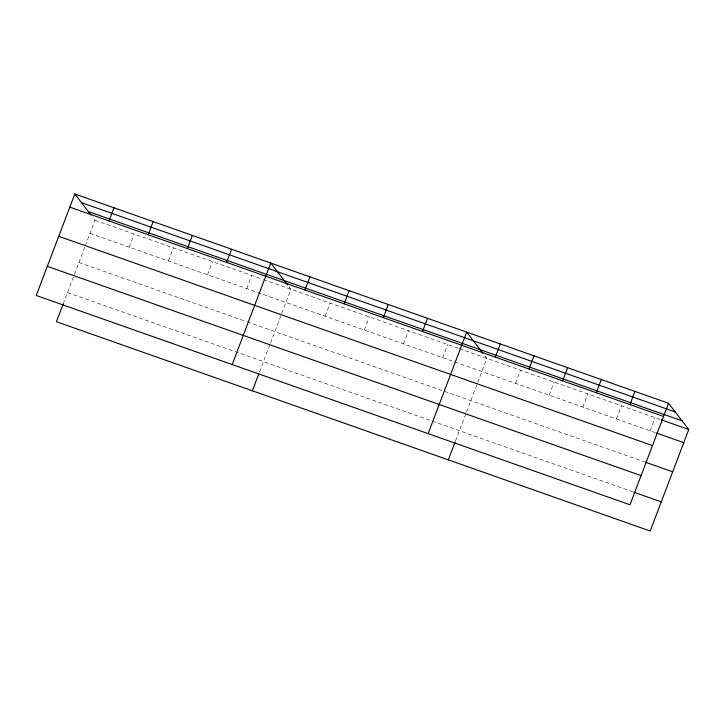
<?xml version="1.0" encoding="UTF-8"?>
<svg xmlns="http://www.w3.org/2000/svg" width="725" height="725" viewBox="0 0 725 725"><rect width="100%" height="100%" fill="white"/><g stroke="black" fill="none" stroke-linecap="round" stroke-linejoin="round"><path stroke-width="0.54" stroke-dasharray="3.62 2.72" d="M63.166 304.011L84.861 246.899M85.251 245.857L94.993 220.21L92.329 216.748M129.186 247.171L134.188 234.021M168.372 260.991L173.375 247.832M207.567 274.802L212.561 261.653M246.754 288.613L251.747 275.464M259.496 372.043L270.144 344.022M270.534 342.979L290.933 289.275L287.608 284.952M325.126 316.245L330.12 303.095M364.312 330.056L369.315 316.907M403.499 343.868L408.501 330.718M442.694 357.688L447.688 344.529M455.436 441.108L466.084 413.087M466.474 412.054L486.874 358.349L483.539 354.017M515.52 383.362L520.523 370.203M549.169 395.216L554.163 382.066M582.818 407.078L587.812 393.929M616.458 418.941L621.461 405.792M650.107 430.804L655.101 417.645M94.993 220.21L262.341 279.197M263.402 279.569L458.282 348.263M459.333 348.643L660.357 419.503M90 233.359L655.364 432.653M78.925 262.522L246.264 321.51M247.325 321.882L644.289 461.807M67.516 292.556L633.931 492.221"/><path stroke-width="1.09" d="M74.811 193.983L36.25 295.492L630.007 504.79L668.559 403.281L74.811 193.983L90.997 215.017M63.166 304.011L56.441 321.719L650.189 531.017L688.75 429.508L668.559 403.281M109.004 220.953L113.997 207.794M148.19 234.764L153.183 221.614M187.376 248.575L192.37 235.426M226.562 262.387L231.556 249.237M232.19 364.557L270.751 263.048L287.608 284.952M252.373 390.784L258.707 374.127M304.944 290.018L309.938 276.868M344.13 303.829L349.124 290.68M383.317 317.65L388.31 304.491M422.503 331.461L427.496 318.311M428.131 433.632L466.683 332.123L482.877 353.157M448.313 459.858L455.037 442.15M495.338 357.135L500.332 343.985M528.978 368.989L533.981 355.839M562.627 380.852L567.621 367.702M596.276 392.714L601.27 379.565M629.916 404.577L634.919 391.418M81.472 202.637L675.22 411.936M88.332 211.555L682.089 420.853M69.818 207.132L663.565 416.431M661.408 419.875L688.75 429.508M656.415 433.024L683.757 442.658M58.734 236.296L652.491 445.594M645.341 462.178L672.682 471.821M47.324 266.338L641.081 475.636M633.931 492.221L661.263 501.863"/></g></svg>
